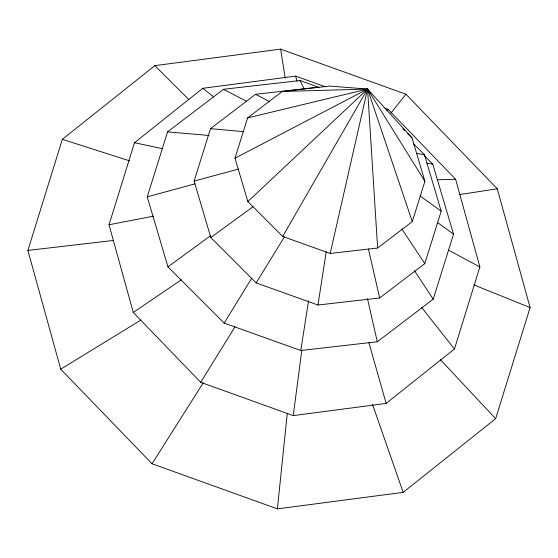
<?xml version="1.0" encoding="UTF-8"?>
<svg xmlns="http://www.w3.org/2000/svg" width="558" height="558" viewBox="0 0 558 558"><rect width="100%" height="100%" fill="white"/><g stroke="black" fill="none" stroke-linecap="round" stroke-linejoin="round"><path stroke-width="0.84" d="M277.389 508.868L152.055 463.782L60.731 369.187L27.9 250.423L62.35 139.319L154.845 65.642L280.611 49.132L405.945 94.218L497.269 188.813L530.1 307.577L495.65 418.681L403.155 492.358L277.389 508.868L287.251 413.597M325.126 86.727L295.642 76.118L202.77 88.31L134.464 142.715L109.026 224.762L133.271 312.459L200.706 382.314L293.257 415.612L301.864 349.922M318.953 87.822L317.328 87.243L255.599 94.309L210.499 128.654L194.107 181.085L210.812 237.548L256.15 282.906L317.955 305.024L326.249 251.679M318.751 87.25L300.002 80.54L223.479 89.294L167.567 131.876L147.249 196.869L167.965 266.864L224.163 323.103L300.783 350.515L308.567 300.734M330.19 253.444L367.562 89.071L329.701 86.058L282.257 91.491L247.592 117.891L234.995 158.186L247.836 201.578L282.676 236.446L330.19 253.444L377.626 248.017L412.292 221.617L424.896 181.322L412.048 137.924L367.562 89.071L282.257 91.491M293.257 415.612L386.129 403.42L454.435 349.015L479.873 266.968L455.628 179.271L388.194 109.417L384.915 108.238M317.955 305.024L379.684 297.958L424.784 263.613L441.176 211.182L424.471 154.719L413.443 143.685M300.783 350.515L377.306 341.761L433.217 299.179L453.535 234.186L432.827 164.192L424.275 155.633M282.676 236.446L367.562 89.071L369.975 92.565M224.163 323.103L251.867 277.961M256.15 282.906L284.357 236.983M200.706 382.314L235.002 326.779M152.055 463.782L203.231 382.823M390.872 113.148L405.945 94.218M387.05 110.721L388.194 109.417M247.836 201.578L367.562 89.071L424.896 181.322M167.965 266.864L210.729 235.553M210.812 237.548L252.934 206.795M133.271 312.459L181.42 279.76M60.731 369.187L140.937 319.999M234.995 158.186L367.562 89.071L412.292 221.617M147.249 196.869L195.084 183.812M194.107 181.085L238.587 169.053M247.592 117.891L367.562 89.071L377.626 248.017M109.026 224.762L153.506 216.134M459.583 194.575L497.269 188.813M27.9 250.423L113.574 240.435M437.402 179.802L455.628 179.271M167.567 131.876L209.069 135.482M210.499 128.654L243.316 131.625M416.798 153.394L424.471 154.719M426.835 163.117L432.827 164.192M134.464 142.715L162.594 148.721M62.35 139.319L129.575 160.844M473.847 284.894L530.1 307.577M223.479 89.294L246.559 101.326M255.599 94.309L269.479 101.626M448.486 250.117L479.873 266.968M420.097 195.97L441.176 211.182M437.381 222.426L453.535 234.186M202.77 88.31L213.7 96.883M154.845 65.642L188.785 99.47M402.883 128.745L404.717 130.586M407.772 133.641L412.048 137.924M440.241 359.519L495.65 418.681M421.618 307.367L454.435 349.015M401.837 228.906L424.784 263.613M414.552 270.776L433.217 299.179M300.002 80.54L304.236 89.043M372.535 404.459L403.155 492.358M368.803 342.27L386.129 403.42M295.642 76.118L296.968 81.175M368.399 248.917L379.684 297.958M367.457 298.593L377.306 341.761M280.611 49.132L285.243 78.162"/></g></svg>
